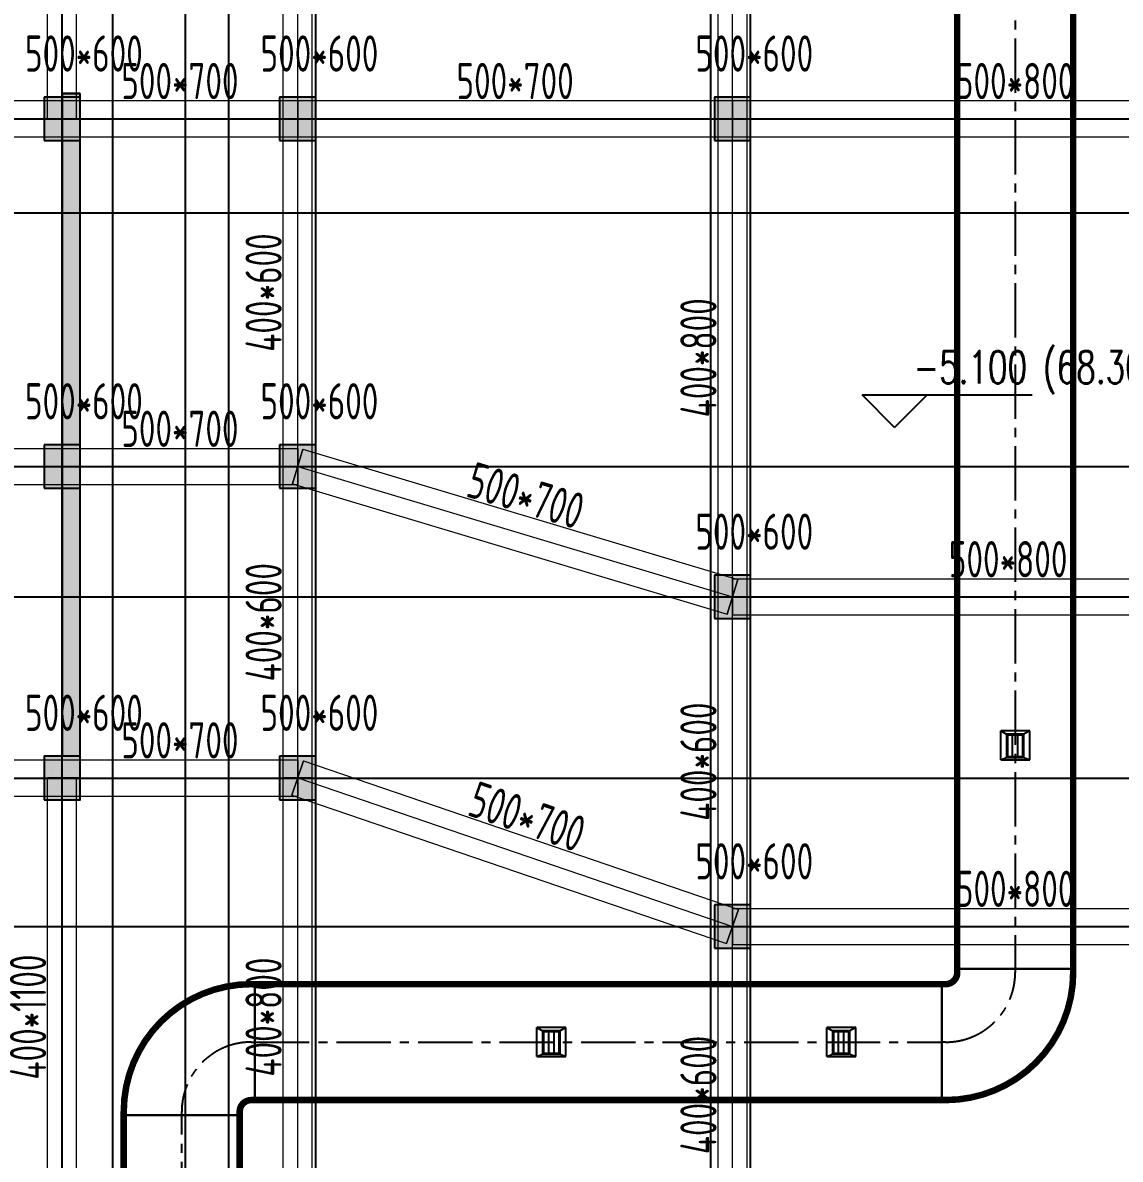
# Model space of a CAD drawing. Extents: x 369444 to 684549, y -549309 to 575337.
# Drawn here: x 441831 to 456974, y 355344 to 371032 of the extents above; entities that cross this region are included whole.
import ezdxf

# ---------------------------------------------------------------- set-up
doc = ezdxf.new("R2010")
doc.units = 0
doc.header["$LTSCALE"] = 1000
doc.header["$MEASUREMENT"] = 0
doc.linetypes.add('CENTER2', pattern=[1.125, 0.75, -0.125, 0.125, -0.125])
doc.linetypes.add('DASH', pattern=[0.35, 0.25, -0.1])
for name, color, linetype, lineweight, true_color in [('-1-0-1', 7, 'Continuous', 0, 0xc0c0c0), ('-1-1-2', 7, 'Continuous', 0, 0xc0c0c0), ('-2-0-1', 1, 'Continuous', 0, 0xff0000), ('-2-1-2', 9, 'Continuous', 0, 0x808080), ('1-6-1', 7, 'Continuous', 0, 0x55ff55), ('1-6-2', 7, 'Continuous', 0, 0x55ff55), ('11-6-1', 2, 'Continuous', 0, 0xffff00), ('11-6-2', 2, 'Continuous', 0, 0xffff00), ('11-6-5', 2, 'Continuous', 0, 0xffff00), ('12-6-1', 4, 'Continuous', 0, 0x00ffff), ('12-6-2', 4, 'Continuous', 0, 0x00ffff), ('12-6-5', 4, 'Continuous', 0, 0x00ffff)]:
    doc.layers.add(name, color=color, linetype=linetype, lineweight=lineweight, true_color=true_color)
for name, color, linetype in [('A-COLU-CONC', 9, 'Continuous'), ('A-WALL-HATCH', 8, 'Continuous'), ('COLUMN', 9, 'Continuous'), ('DOTE', 1, 'Continuous'), ('DUCT-排烟中心线', 5, 'CENTER2'), ('DUCT-排烟法兰', 4, 'Continuous'), ('DUCT-排烟管', 2, 'Continuous'), ('DUCT-排烟管端线', 4, 'Continuous'), ('PUB_HATCH', 8, 'Continuous'), ('WALL', 9, 'Continuous'), ('WINDOW', 4, 'Continuous'), ('人防墙', 7, 'Continuous'), ('景观场地标高', 4, 'Continuous'), ('风管标注', 3, 'Continuous')]:
    doc.layers.add(name, color=color, linetype=linetype)
doc.styles.add('_TCH_DIM', font='SIMPLEX', dxfattribs={"bigfont": 'GBCBIG'})
doc.styles.add('yjkcad', font='yjkeng.shx', dxfattribs={"width": 0.7, "height": 250, "bigfont": 'yjkchn.shx'})

# ---------------------------------------------------------------- blocks, each defined once
blk = doc.blocks.new('_FZH')
blk.add_lwpolyline([(-0.5, -0.5), (0.5, -0.5), (0.5, 0.5), (-0.5, 0.5)], close=True)
at = {"layer": 'PUB_HATCH'}
blk.add_solid([(-0.5, -0.5), (0.5, -0.5), (-0.5, 0.5), (0.5, 0.5)], dxfattribs=at)
blk = doc.blocks.new('N-风管')
at = {"color": 0, "linetype": 'Continuous'}
for p, q in [((38489291281.071709, 3905455329.987504, 2600), (38489291281.071709, 3905455729.987504, 2600)), ((38489284881.072006, 3905451235, 2600), (38489284881.072006, 3905451635, 2600)), ((38489288880.572006, 3905451235, 2600), (38489288880.572006, 3905451635, 2600))]:
    blk.add_line(p, q, dxfattribs=at)
at = {"color": 0}
for p, q in [((38489291681.071709, 3905455729.987504, 2600), (38489291281.071709, 3905455729.987504, 2600)), ((38489291281.071709, 3905455729.987504, 2600), (38489291369.960587, 3905455681.987504, 2600)), ((38489291444.034668, 3905455369.987504, 2600), (38489291444.034668, 3905455681.987504, 2600)), ((38489291518.108749, 3905455369.987504, 2600), (38489291518.108749, 3905455681.987504, 2600)), ((38489291681.071709, 3905455729.987504, 2600), (38489291592.182823, 3905455681.987504, 2600)), ((38489291681.071709, 3905455329.987504, 2600), (38489291681.071709, 3905455729.987504, 2600)), ((38489291281.071709, 3905455329.987504, 2600), (38489291369.960587, 3905455369.987504, 2600)), ((38489291281.071709, 3905455329.987504, 2600), (38489291681.071709, 3905455329.987504, 2600)), ((38489291592.182823, 3905455369.987504, 2600), (38489291681.071709, 3905455329.987504, 2600)), ((38489285281.072006, 3905451635, 2600), (38489284881.072006, 3905451635, 2600)), ((38489284881.072006, 3905451635, 2600), (38489284969.960892, 3905451587, 2600)), ((38489285044.034973, 3905451275, 2600), (38489285044.034973, 3905451587, 2600)), ((38489285118.109047, 3905451275, 2600), (38489285118.109047, 3905451587, 2600)), ((38489285281.072006, 3905451635, 2600), (38489285192.183121, 3905451587, 2600)), ((38489285281.072006, 3905451235, 2600), (38489285281.072006, 3905451635, 2600)), ((38489289280.572006, 3905451635, 2600), (38489288880.572006, 3905451635, 2600)), ((38489288880.572006, 3905451635, 2600), (38489288969.460892, 3905451587, 2600)), ((38489289043.534973, 3905451275, 2600), (38489289043.534973, 3905451587, 2600)), ((38489289117.609047, 3905451275, 2600), (38489289117.609047, 3905451587, 2600)), ((38489289280.572006, 3905451635, 2600), (38489289191.683121, 3905451587, 2600)), ((38489289280.572006, 3905451235, 2600), (38489289280.572006, 3905451635, 2600)), ((38489284881.072006, 3905451235, 2600), (38489284969.960892, 3905451275, 2600)), ((38489284881.072006, 3905451235, 2600), (38489285281.072006, 3905451235, 2600)), ((38489285192.183121, 3905451275, 2600), (38489285281.072006, 3905451235, 2600)), ((38489288880.572006, 3905451235, 2600), (38489288969.460892, 3905451275, 2600)), ((38489288880.572006, 3905451235, 2600), (38489289280.572006, 3905451235, 2600)), ((38489289191.683121, 3905451275, 2600), (38489289280.572006, 3905451235, 2600))]:
    blk.add_line(p, q, dxfattribs=at)
at = {"color": 0, "lineweight": 40}
for p, q in [((38489291592.182823, 3905455681.987504, 2600), (38489291369.960587, 3905455681.987504, 2600)), ((38489291369.960587, 3905455681.987504, 2600), (38489291369.960587, 3905455369.987504, 2600)), ((38489291592.182823, 3905455681.987504, 2600), (38489291592.182823, 3905455369.987504, 2600)), ((38489291369.960587, 3905455369.987504, 2600), (38489291592.182823, 3905455369.987504, 2600)), ((38489285192.183121, 3905451587, 2600), (38489284969.960892, 3905451587, 2600)), ((38489284969.960892, 3905451587, 2600), (38489284969.960892, 3905451275, 2600)), ((38489285192.183121, 3905451587, 2600), (38489285192.183121, 3905451275, 2600)), ((38489289191.683121, 3905451587, 2600), (38489288969.460892, 3905451587, 2600)), ((38489288969.460892, 3905451587, 2600), (38489288969.460892, 3905451275, 2600)), ((38489289191.683121, 3905451587, 2600), (38489289191.683121, 3905451275, 2600)), ((38489284969.960892, 3905451275, 2600), (38489285192.183121, 3905451275, 2600)), ((38489288969.460892, 3905451275, 2600), (38489289191.683121, 3905451275, 2600))]:
    blk.add_line(p, q, dxfattribs=at)
at = {"layer": 'DUCT-排烟中心线', "color": 0}
for p, q in [((38489291481.072006, 3905466412.1), (38489291481.072006, 3905452445.2)), ((38489291481.072006, 3905452445), (38489291481.072006, 3905452395)), ((38489280940.635971, 3905451435), (38489280990.635971, 3905451435)), ((38489280990.835968, 3905451435), (38489290470.872009, 3905451435)), ((38489290521.072006, 3905451435), (38489290471.072006, 3905451435)), ((38489279980.635971, 3905450425), (38489279980.635971, 3905450475)), ((38489279980.724457, 3905443407.650299), (38489279980.593048, 3905450425))]:
    blk.add_line(p, q, dxfattribs=at)
for centre, start, end in [((38489290521.072006, 3905452395), 270, 359.9999999715), ((38489280940.635971, 3905450475), 90, 179.9999999715)]:
    blk.add_arc(centre, 960, start, end, dxfattribs=at)
at = {"layer": 'DUCT-排烟法兰', "color": 0}
for p, q in [((38489292321.072006, 3905452445.1), (38489290641.072006, 3905452445.1)), ((38489280990.73597, 3905450595), (38489280990.73597, 3905452275)), ((38489290470.972008, 3905452275), (38489290470.972008, 3905450595)), ((38489279140.635971, 3905450424.9), (38489280820.635971, 3905450424.9))]:
    blk.add_line(p, q, dxfattribs=at)
at = {"layer": 'DUCT-排烟管', "color": 0, "const_width": 90}
for points in [[(38489290681.072006, 3905466412.1), (38489290681.072006, 3905452445.2)], [(38489292281.072006, 3905452445.2), (38489292281.072006, 3905466412.1)], [(38489290681.072006, 3905452395), (38489290681.072006, 3905452445)], [(38489292281.072006, 3905452445), (38489292281.072006, 3905452395)], [(38489280940.635971, 3905452235), (38489280990.635971, 3905452235)], [(38489290470.872009, 3905452235), (38489280990.835968, 3905452235)], [(38489290471.072006, 3905452235), (38489290521.072006, 3905452235)], [(38489280990.635971, 3905450635), (38489280940.635971, 3905450635)], [(38489280990.835968, 3905450635), (38489290470.872009, 3905450635)], [(38489290521.072006, 3905450635), (38489290471.072006, 3905450635)], [(38489279180.593048, 3905450424.985018), (38489279180.724457, 3905443407.635317)], [(38489279180.635971, 3905450425), (38489279180.635971, 3905450475)], [(38489280780.724457, 3905443407.66528), (38489280780.593048, 3905450425.014982)], [(38489280780.635971, 3905450475), (38489280780.635971, 3905450425)]]:
    blk.add_lwpolyline(points, dxfattribs=at)
at = {"layer": 'DUCT-排烟管', "color": 0, "extrusion": (0, 0, -1), "const_width": 90}
for points in [[(-38489292281.072006, 3905452395, 0.4142135623), (-38489290521.072006, 3905450635)], [(-38489290681.072006, 3905452395, 0.4142135624), (-38489290521.072006, 3905452235)], [(-38489279180.635971, 3905450475, 0.4142135623), (-38489280940.635971, 3905452235)], [(-38489280780.635971, 3905450475, 0.4142135624), (-38489280940.635971, 3905450635)]]:
    blk.add_lwpolyline(points, format="xyb", dxfattribs=at)
at = {"layer": 'DUCT-排烟管端线', "color": 0}
for p, q in [((38489290681.072006, 3905452445.2), (38489292281.072006, 3905452445.2)), ((38489292281.072006, 3905452445), (38489290681.072006, 3905452445)), ((38489280990.635971, 3905452235), (38489280990.635971, 3905450635)), ((38489280990.835968, 3905452235), (38489280990.835968, 3905450635)), ((38489290470.872009, 3905450635), (38489290470.872009, 3905452235)), ((38489290471.072006, 3905450635), (38489290471.072006, 3905452235)), ((38489280780.593048, 3905450425.014982), (38489279180.593048, 3905450424.985018)), ((38489279180.635971, 3905450425), (38489280780.635971, 3905450425))]:
    blk.add_line(p, q, dxfattribs=at)

msp = doc.modelspace()

# ---------------------------------------------------------------- hatches: boundary and pattern name
at = {"layer": 'A-WALL-HATCH'}
for points in [[(442624.7, 369406.6), (442624.7, 370006.6), (442124.7, 370006.6), (442124.7, 369406.6)], [(445874.7, 369406.6), (445874.7, 370006.6), (445374.7, 370006.6), (445374.7, 369406.6)], [(451874.7, 369406.6), (451874.7, 370006.6), (451374.7, 370006.6), (451374.7, 369406.6)], [(442624.7, 364606.6), (442624.7, 365206.6), (442124.7, 365206.6), (442124.7, 364606.6)], [(445874.7, 364606.6), (445874.7, 365206.6), (445374.7, 365206.6), (445374.7, 364606.6)], [(451874.7, 362806.6), (451874.7, 363406.6), (451374.7, 363406.6), (451374.7, 362806.6)], [(442624.7, 360306.6), (442624.7, 360906.6), (442124.7, 360906.6), (442124.7, 360306.6)], [(445874.7, 360306.6), (445874.7, 360906.6), (445374.7, 360906.6), (445374.7, 360306.6)], [(451874.7, 358256.6), (451874.7, 358856.6), (451374.7, 358856.6), (451374.7, 358256.6)]]:
    msp.add_hatch(color=256, dxfattribs=at).paths.add_polyline_path(points)
at = {"layer": 'PUB_HATCH'}
msp.add_hatch(color=256, dxfattribs=at).paths.add_polyline_path([(442374.6, 360906.6), (442624.6, 360906.6), (442624.6, 370057), (442374.6, 370057)])

# ---------------------------------------------------------------- linework, layer by layer
at = {"layer": '-1-0-1', "color": 0}
for p in [(442374.3, 369707.1, -3600), (445624.3, 369707.1, -3600), (451624.3, 369707.1, -3600), (442374.3, 364907.1, -3600), (445624.3, 364907.1, -3600), (451624.3, 363107.1, -3600), (442374.3, 360607.1, -3600), (445624.3, 360607.1, -3600), (451624.3, 358557.1, -3600)]:
    msp.add_point(p, dxfattribs=at)
at = {"layer": '-1-1-2', "color": 0}
for p, q in [((442374.3, 369707.1, -3600), (442374.3, 369707.1)), ((445624.3, 369707.1, -3600), (445624.3, 369707.1)), ((451624.3, 369707.1, -3600), (451624.3, 369707.1)), ((442374.3, 364907.1, -3600), (442374.3, 364907.1)), ((445624.3, 364907.1, -3600), (445624.3, 364907.1)), ((451624.3, 363107.1, -3600), (451624.3, 363107.1)), ((442374.3, 360607.1, -3600), (442374.3, 360607.1)), ((445624.3, 360607.1, -3600), (445624.3, 360607.1)), ((451624.3, 358557.1, -3600), (451624.3, 358557.1))]:
    msp.add_line(p, q, dxfattribs=at)
at = {"layer": '-2-0-1', "color": 0}
for p, q in [((442374.3, 369707.1, -3600), (442374.3, 376307.1, -3600)), ((445624.3, 369707.1, -3600), (445624.3, 376307.1, -3600)), ((451624.3, 369707.1, -3600), (451624.3, 374257.1, -3600)), ((434574.3, 369707.1, -3600), (442374.3, 369707.1, -3600)), ((442374.3, 364907.1, -3600), (442374.3, 369707.1, -3600)), ((442374.3, 369707.1, -3600), (445624.3, 369707.1, -3600)), ((445624.3, 369707.1, -3600), (451624.3, 369707.1, -3600)), ((445624.3, 364907.1, -3600), (445624.3, 369707.1, -3600)), ((451624.3, 369707.1, -3600), (459424.3, 369707.1, -3600)), ((451624.3, 363107.1, -3600), (451624.3, 369707.1, -3600)), ((434574.3, 364907.1, -3600), (442374.3, 364907.1, -3600)), ((442374.3, 364907.1, -3600), (445624.3, 364907.1, -3600)), ((442374.3, 360607.1, -3600), (442374.3, 364907.1, -3600)), ((445624.3, 360607.1, -3600), (445624.3, 364907.1, -3600)), ((445624.3, 364907.1, -3600), (451624.3, 363107.1, -3600)), ((451624.3, 363107.1, -3600), (459230.2, 363107.1, -3600)), ((451624.3, 358557.1, -3600), (451624.3, 363107.1, -3600)), ((434574.3, 360607.1, -3600), (442374.3, 360607.1, -3600)), ((442374.3, 354007.1, -3600), (442374.3, 360607.1, -3600)), ((442374.3, 360607.1, -3600), (445624.3, 360607.1, -3600)), ((445624.3, 360607.1, -3600), (451624.3, 358557.1, -3600)), ((445624.3, 354007.1, -3600), (445624.3, 360607.1, -3600)), ((451624.3, 358557.1, -3600), (459424.3, 358557.1, -3600)), ((451624.3, 353907.1, -3600), (451624.3, 358557.1, -3600))]:
    msp.add_line(p, q, dxfattribs=at)
at = {"layer": '-2-1-2', "color": 0}
for p, q in [((442374.3, 369707.1), (442374.3, 376307.1)), ((445624.3, 369707.1), (445624.3, 376307.1)), ((451624.3, 369707.1), (451624.3, 374257.1)), ((434574.3, 369707.1), (442374.3, 369707.1)), ((442374.3, 364907.1), (442374.3, 369707.1)), ((442374.3, 369707.1), (445624.3, 369707.1)), ((445624.3, 369707.1), (451624.3, 369707.1)), ((445624.3, 364907.1), (445624.3, 369707.1)), ((451624.3, 369707.1), (459424.3, 369707.1)), ((451624.3, 363107.1), (451624.3, 369707.1)), ((434574.3, 364907.1), (442374.3, 364907.1)), ((442374.3, 364907.1), (445624.3, 364907.1)), ((442374.3, 360607.1), (442374.3, 364907.1)), ((445624.3, 360607.1), (445624.3, 364907.1)), ((445624.3, 364907.1), (451624.3, 363107.1)), ((451624.3, 363107.1), (459230.2, 363107.1)), ((451624.3, 358557.1), (451624.3, 363107.1)), ((434574.3, 360607.1), (442374.3, 360607.1)), ((442374.3, 354007.1), (442374.3, 360607.1)), ((442374.3, 360607.1), (445624.3, 360607.1)), ((445624.3, 360607.1), (451624.3, 358557.1)), ((445624.3, 354007.1), (445624.3, 360607.1)), ((451624.3, 358557.1), (459424.3, 358557.1)), ((451624.3, 353907.1), (451624.3, 358557.1))]:
    msp.add_line(p, q, dxfattribs=at)
at = {"layer": '1-6-1', "color": 0}
for p, q in [((442374.3, 369707.1, -8700), (442374.3, 364907.1, -8700)), ((442374.3, 369707.1, -5100), (442374.3, 369707.1, -8700)), ((442374.3, 364907.1, -5100), (442374.3, 369707.1, -5100)), ((442374.3, 369707.1, -8700), (442374.3, 369707.1, -5100)), ((442624.3, 369707.1, -8700), (442374.3, 369707.1, -8700)), ((442374.3, 369707.1, -5100), (442624.3, 369707.1, -5100)), ((442624.3, 369707.1, -5100), (442624.3, 364907.1, -5100)), ((442624.3, 369707.1, -8700), (442624.3, 369707.1, -5100)), ((442624.3, 364907.1, -8700), (442624.3, 369707.1, -8700)), ((442624.3, 369707.1, -5100), (442624.3, 369707.1, -8700)), ((442374.3, 364907.1, -8700), (442374.3, 364907.1, -5100)), ((442374.3, 364907.1, -8700), (442374.3, 360607.1, -8700)), ((442374.3, 364907.1, -5100), (442374.3, 364907.1, -8700)), ((442374.3, 360607.1, -5100), (442374.3, 364907.1, -5100)), ((442624.3, 364907.1, -5100), (442624.3, 364907.1, -8700)), ((442624.3, 364907.1, -5100), (442624.3, 360607.1, -5100)), ((442624.3, 364907.1, -8700), (442624.3, 364907.1, -5100)), ((442624.3, 360607.1, -8700), (442624.3, 364907.1, -8700)), ((442374.3, 360607.1, -8700), (442374.3, 360607.1, -5100)), ((442374.3, 360607.1, -8700), (442624.3, 360607.1, -8700)), ((442374.3, 360607.1, -5100), (442374.3, 360607.1, -8700)), ((442624.3, 360607.1, -5100), (442374.3, 360607.1, -5100)), ((442624.3, 360607.1, -5100), (442624.3, 360607.1, -8700)), ((442624.3, 360607.1, -8700), (442624.3, 360607.1, -5100))]:
    msp.add_line(p, q, dxfattribs=at)
at = {"layer": '1-6-2', "color": 0}
for p, q in [((442374.3, 369707.1, -5100), (442374.3, 364907.1, -5100)), ((442374.3, 369707.1, -8700), (442374.3, 369707.1, -5100)), ((442374.3, 364907.1, -8700), (442374.3, 369707.1, -8700)), ((442374.3, 364907.1, -5100), (442374.3, 364907.1, -8700)), ((442374.3, 364907.1, -5100), (442374.3, 360607.1, -5100)), ((442374.3, 364907.1, -8700), (442374.3, 364907.1, -5100)), ((442374.3, 360607.1, -8700), (442374.3, 364907.1, -8700)), ((442374.3, 360607.1, -5100), (442374.3, 360607.1, -8700))]:
    msp.add_line(p, q, dxfattribs=at)
at = {"layer": '11-6-1', "color": 0}
for p, q in [((442124.3, 370007.1), (442124.3, 369407.1)), ((442624.3, 370007.1), (442124.3, 370007.1)), ((442124.3, 370007.1, -3600), (442124.3, 369407.1, -3600)), ((442624.3, 370007.1, -3600), (442124.3, 370007.1, -3600)), ((442124.3, 370007.1, -3600), (442124.3, 370007.1)), ((442624.3, 369407.1), (442624.3, 370007.1)), ((442624.3, 369407.1, -3600), (442624.3, 370007.1, -3600)), ((442624.3, 370007.1, -3600), (442624.3, 370007.1)), ((445374.3, 370007.1), (445374.3, 369407.1)), ((445874.3, 370007.1), (445374.3, 370007.1)), ((445374.3, 370007.1, -3600), (445374.3, 369407.1, -3600)), ((445874.3, 370007.1, -3600), (445374.3, 370007.1, -3600)), ((445374.3, 370007.1, -3600), (445374.3, 370007.1)), ((445874.3, 369407.1), (445874.3, 370007.1)), ((445874.3, 369407.1, -3600), (445874.3, 370007.1, -3600)), ((445874.3, 370007.1, -3600), (445874.3, 370007.1)), ((451374.3, 370007.1), (451374.3, 369407.1)), ((451874.3, 370007.1), (451374.3, 370007.1)), ((451374.3, 370007.1, -3600), (451374.3, 369407.1, -3600)), ((451874.3, 370007.1, -3600), (451374.3, 370007.1, -3600)), ((451374.3, 370007.1, -3600), (451374.3, 370007.1)), ((451874.3, 369407.1), (451874.3, 370007.1)), ((451874.3, 369407.1, -3600), (451874.3, 370007.1, -3600)), ((451874.3, 370007.1, -3600), (451874.3, 370007.1)), ((442124.3, 369407.1), (442624.3, 369407.1)), ((442124.3, 369407.1, -3600), (442624.3, 369407.1, -3600)), ((442124.3, 369407.1, -3600), (442124.3, 369407.1)), ((442624.3, 369407.1, -3600), (442624.3, 369407.1)), ((445374.3, 369407.1), (445874.3, 369407.1)), ((445374.3, 369407.1, -3600), (445874.3, 369407.1, -3600)), ((445374.3, 369407.1, -3600), (445374.3, 369407.1)), ((445874.3, 369407.1, -3600), (445874.3, 369407.1)), ((451374.3, 369407.1), (451874.3, 369407.1)), ((451374.3, 369407.1, -3600), (451874.3, 369407.1, -3600)), ((451374.3, 369407.1, -3600), (451374.3, 369407.1)), ((451874.3, 369407.1, -3600), (451874.3, 369407.1)), ((442124.3, 365207.1), (442124.3, 364607.1)), ((442624.3, 365207.1), (442124.3, 365207.1)), ((442124.3, 365207.1, -3600), (442124.3, 364607.1, -3600)), ((442624.3, 365207.1, -3600), (442124.3, 365207.1, -3600)), ((442124.3, 365207.1, -3600), (442124.3, 365207.1)), ((442624.3, 364607.1), (442624.3, 365207.1)), ((442624.3, 364607.1, -3600), (442624.3, 365207.1, -3600)), ((442624.3, 365207.1, -3600), (442624.3, 365207.1)), ((445374.3, 365207.1), (445374.3, 364607.1)), ((445874.3, 365207.1), (445374.3, 365207.1)), ((445374.3, 365207.1, -3600), (445374.3, 364607.1, -3600)), ((445874.3, 365207.1, -3600), (445374.3, 365207.1, -3600)), ((445374.3, 365207.1, -3600), (445374.3, 365207.1)), ((445874.3, 364607.1), (445874.3, 365207.1)), ((445874.3, 364607.1, -3600), (445874.3, 365207.1, -3600)), ((445874.3, 365207.1, -3600), (445874.3, 365207.1)), ((442124.3, 364607.1), (442624.3, 364607.1)), ((442124.3, 364607.1, -3600), (442624.3, 364607.1, -3600)), ((442124.3, 364607.1, -3600), (442124.3, 364607.1)), ((442624.3, 364607.1, -3600), (442624.3, 364607.1)), ((445374.3, 364607.1), (445874.3, 364607.1)), ((445374.3, 364607.1, -3600), (445874.3, 364607.1, -3600)), ((445374.3, 364607.1, -3600), (445374.3, 364607.1)), ((445874.3, 364607.1, -3600), (445874.3, 364607.1)), ((451374.3, 363407.1), (451374.3, 362807.1)), ((451874.3, 363407.1), (451374.3, 363407.1)), ((451374.3, 363407.1, -3600), (451374.3, 362807.1, -3600)), ((451874.3, 363407.1, -3600), (451374.3, 363407.1, -3600)), ((451374.3, 363407.1, -3600), (451374.3, 363407.1)), ((451874.3, 362807.1), (451874.3, 363407.1)), ((451874.3, 362807.1, -3600), (451874.3, 363407.1, -3600)), ((451874.3, 363407.1, -3600), (451874.3, 363407.1)), ((451374.3, 362807.1), (451874.3, 362807.1)), ((451374.3, 362807.1, -3600), (451874.3, 362807.1, -3600)), ((451374.3, 362807.1, -3600), (451374.3, 362807.1)), ((451874.3, 362807.1, -3600), (451874.3, 362807.1)), ((442124.3, 360907.1), (442124.3, 360307.1)), ((442624.3, 360907.1), (442124.3, 360907.1)), ((442124.3, 360907.1, -3600), (442124.3, 360307.1, -3600)), ((442624.3, 360907.1, -3600), (442124.3, 360907.1, -3600)), ((442124.3, 360907.1, -3600), (442124.3, 360907.1)), ((442624.3, 360307.1), (442624.3, 360907.1)), ((442624.3, 360307.1, -3600), (442624.3, 360907.1, -3600)), ((442624.3, 360907.1, -3600), (442624.3, 360907.1)), ((445374.3, 360907.1), (445374.3, 360307.1)), ((445874.3, 360907.1), (445374.3, 360907.1)), ((445374.3, 360907.1, -3600), (445374.3, 360307.1, -3600)), ((445874.3, 360907.1, -3600), (445374.3, 360907.1, -3600)), ((445374.3, 360907.1, -3600), (445374.3, 360907.1)), ((445874.3, 360307.1), (445874.3, 360907.1)), ((445874.3, 360307.1, -3600), (445874.3, 360907.1, -3600)), ((445874.3, 360907.1, -3600), (445874.3, 360907.1)), ((442124.3, 360307.1), (442624.3, 360307.1)), ((442124.3, 360307.1, -3600), (442624.3, 360307.1, -3600)), ((442124.3, 360307.1, -3600), (442124.3, 360307.1)), ((442624.3, 360307.1, -3600), (442624.3, 360307.1)), ((445374.3, 360307.1), (445874.3, 360307.1)), ((445374.3, 360307.1, -3600), (445874.3, 360307.1, -3600)), ((445374.3, 360307.1, -3600), (445374.3, 360307.1)), ((445874.3, 360307.1, -3600), (445874.3, 360307.1)), ((451374.3, 358857.1), (451374.3, 358257.1)), ((451874.3, 358857.1), (451374.3, 358857.1)), ((451374.3, 358857.1, -3600), (451374.3, 358257.1, -3600)), ((451874.3, 358857.1, -3600), (451374.3, 358857.1, -3600)), ((451374.3, 358857.1, -3600), (451374.3, 358857.1)), ((451874.3, 358257.1), (451874.3, 358857.1)), ((451874.3, 358257.1, -3600), (451874.3, 358857.1, -3600)), ((451874.3, 358857.1, -3600), (451874.3, 358857.1)), ((451374.3, 358257.1), (451874.3, 358257.1)), ((451374.3, 358257.1, -3600), (451874.3, 358257.1, -3600)), ((451374.3, 358257.1, -3600), (451374.3, 358257.1)), ((451874.3, 358257.1, -3600), (451874.3, 358257.1))]:
    msp.add_line(p, q, dxfattribs=at)
at = {"layer": '11-6-2', "color": 0}
for p, q in [((442374.3, 369707.1, -3600), (442374.3, 369707.1)), ((445624.3, 369707.1, -3600), (445624.3, 369707.1)), ((451624.3, 369707.1, -3600), (451624.3, 369707.1)), ((442374.3, 364907.1, -3600), (442374.3, 364907.1)), ((445624.3, 364907.1, -3600), (445624.3, 364907.1)), ((451624.3, 363107.1, -3600), (451624.3, 363107.1)), ((442374.3, 360607.1, -3600), (442374.3, 360607.1)), ((445624.3, 360607.1, -3600), (445624.3, 360607.1)), ((451624.3, 358557.1, -3600), (451624.3, 358557.1))]:
    msp.add_line(p, q, dxfattribs=at)
at = {"layer": '12-6-1', "color": 0}
for p, q in [((442174.3, 369707.1, -5100), (442174.3, 376307.1, -5100)), ((442174.3, 369707.1, -6200), (442174.3, 376307.1, -6200)), ((442574.3, 369707.1, -5100), (442574.3, 376307.1, -5100)), ((442574.3, 369707.1, -6200), (442574.3, 376307.1, -6200)), ((445424.3, 369707.1, -5100), (445424.3, 376307.1, -5100)), ((445424.3, 369707.1, -5900), (445424.3, 376307.1, -5900)), ((445824.3, 369707.1, -5100), (445824.3, 376307.1, -5100)), ((445824.3, 369707.1, -5900), (445824.3, 376307.1, -5900)), ((451424.3, 369707.1, -5100), (451424.3, 374257.1, -5100)), ((451424.3, 369707.1, -5700), (451424.3, 374257.1, -5700)), ((451824.3, 369707.1, -5100), (451824.3, 374257.1, -5100)), ((451824.3, 369707.1, -5700), (451824.3, 374257.1, -5700)), ((434574.3, 369957.1), (442374.3, 369957.1)), ((434574.3, 369957.1, -800), (442374.3, 369957.1, -800)), ((442374.3, 369957.1), (442374.3, 369457.1)), ((442374.3, 369957.1, -700), (442374.3, 369957.1)), ((442374.3, 369457.1, -700), (442374.3, 369957.1, -700)), ((442374.3, 369957.1), (445624.3, 369957.1)), ((442374.3, 369957.1, -700), (445624.3, 369957.1, -700)), ((442374.3, 369957.1), (442374.3, 369457.1)), ((442374.3, 369957.1, -800), (442374.3, 369957.1)), ((442374.3, 369457.1, -800), (442374.3, 369957.1, -800)), ((445624.3, 369957.1), (445624.3, 369457.1)), ((445624.3, 369957.1, -700), (445624.3, 369957.1)), ((445624.3, 369457.1, -700), (445624.3, 369957.1, -700)), ((445624.3, 369957.1), (445624.3, 369457.1)), ((445624.3, 369957.1, -700), (445624.3, 369957.1)), ((445624.3, 369457.1, -700), (445624.3, 369957.1, -700)), ((445624.3, 369957.1), (451624.3, 369957.1)), ((445624.3, 369957.1, -700), (451624.3, 369957.1, -700)), ((451624.3, 369957.1), (451624.3, 369457.1)), ((451624.3, 369957.1, -800), (451624.3, 369957.1)), ((451624.3, 369457.1, -800), (451624.3, 369957.1, -800)), ((451624.3, 369957.1), (459424.3, 369957.1)), ((451624.3, 369957.1, -800), (459424.3, 369957.1, -800)), ((451624.3, 369957.1), (451624.3, 369457.1)), ((451624.3, 369957.1, -700), (451624.3, 369957.1)), ((451624.3, 369457.1, -700), (451624.3, 369957.1, -700)), ((442174.3, 369707.1, -5100), (442574.3, 369707.1, -5100)), ((442174.3, 369707.1, -6200), (442174.3, 369707.1, -5100)), ((442574.3, 369707.1, -6200), (442174.3, 369707.1, -6200)), ((442574.3, 369707.1, -5100), (442574.3, 369707.1, -6200)), ((445424.3, 369707.1, -5100), (445824.3, 369707.1, -5100)), ((445424.3, 369707.1, -5900), (445424.3, 369707.1, -5100)), ((445824.3, 369707.1, -5900), (445424.3, 369707.1, -5900)), ((445424.3, 369707.1, -5100), (445824.3, 369707.1, -5100)), ((445424.3, 369707.1, -5700), (445424.3, 369707.1, -5100)), ((445824.3, 369707.1, -5700), (445424.3, 369707.1, -5700)), ((445424.3, 364907.1, -5100), (445424.3, 369707.1, -5100)), ((445424.3, 364907.1, -5700), (445424.3, 369707.1, -5700)), ((445824.3, 369707.1, -5100), (445824.3, 369707.1, -5900)), ((445824.3, 369707.1, -5100), (445824.3, 369707.1, -5700)), ((445824.3, 364907.1, -5100), (445824.3, 369707.1, -5100)), ((445824.3, 364907.1, -5700), (445824.3, 369707.1, -5700)), ((451424.3, 369707.1, -5100), (451824.3, 369707.1, -5100)), ((451424.3, 369707.1, -5700), (451424.3, 369707.1, -5100)), ((451824.3, 369707.1, -5700), (451424.3, 369707.1, -5700)), ((451424.3, 369707.1, -5100), (451824.3, 369707.1, -5100)), ((451424.3, 369707.1, -5900), (451424.3, 369707.1, -5100)), ((451824.3, 369707.1, -5900), (451424.3, 369707.1, -5900)), ((451424.3, 363107.1, -5100), (451424.3, 369707.1, -5100)), ((451424.3, 363107.1, -5900), (451424.3, 369707.1, -5900)), ((451824.3, 369707.1, -5100), (451824.3, 369707.1, -5700)), ((451824.3, 369707.1, -5100), (451824.3, 369707.1, -5900)), ((451824.3, 363107.1, -5100), (451824.3, 369707.1, -5100)), ((451824.3, 363107.1, -5900), (451824.3, 369707.1, -5900)), ((434574.3, 369457.1), (442374.3, 369457.1)), ((434574.3, 369457.1, -800), (442374.3, 369457.1, -800)), ((442374.3, 369457.1), (442374.3, 369457.1, -700)), ((442374.3, 369457.1), (445624.3, 369457.1)), ((442374.3, 369457.1, -700), (445624.3, 369457.1, -700)), ((442374.3, 369457.1), (442374.3, 369457.1, -800)), ((445624.3, 369457.1), (445624.3, 369457.1, -700)), ((445624.3, 369457.1), (445624.3, 369457.1, -700)), ((445624.3, 369457.1), (451624.3, 369457.1)), ((445624.3, 369457.1, -700), (451624.3, 369457.1, -700)), ((451624.3, 369457.1), (451624.3, 369457.1, -800)), ((451624.3, 369457.1), (459424.3, 369457.1)), ((451624.3, 369457.1, -800), (459424.3, 369457.1, -800)), ((451624.3, 369457.1), (451624.3, 369457.1, -700)), ((434574.3, 365157.1), (442374.3, 365157.1)), ((434574.3, 365157.1, -800), (442374.3, 365157.1, -800)), ((442374.3, 365157.1), (442374.3, 364657.1)), ((442374.3, 365157.1, -700), (442374.3, 365157.1)), ((442374.3, 364657.1, -700), (442374.3, 365157.1, -700)), ((442374.3, 365157.1), (445624.3, 365157.1)), ((442374.3, 365157.1, -700), (445624.3, 365157.1, -700)), ((442374.3, 365157.1), (442374.3, 364657.1)), ((442374.3, 365157.1, -800), (442374.3, 365157.1)), ((442374.3, 364657.1, -800), (442374.3, 365157.1, -800)), ((445696.2, 365146.5), (445552.5, 364667.6)), ((445552.5, 364667.6, -700), (445696.2, 365146.5, -700)), ((445624.3, 365157.1), (445624.3, 364657.1)), ((445624.3, 365157.1, -700), (445624.3, 365157.1)), ((445624.3, 364657.1, -700), (445624.3, 365157.1, -700)), ((445696.2, 365146.5, -700), (445696.2, 365146.5)), ((445696.2, 365146.5), (451696.2, 363346.5)), ((445696.2, 365146.5, -700), (451696.2, 363346.5, -700)), ((445424.3, 364907.1, -5100), (445824.3, 364907.1, -5100)), ((445424.3, 364907.1, -5700), (445424.3, 364907.1, -5100)), ((445824.3, 364907.1, -5700), (445424.3, 364907.1, -5700)), ((445424.3, 364907.1, -5100), (445824.3, 364907.1, -5100)), ((445424.3, 364907.1, -5700), (445424.3, 364907.1, -5100)), ((445824.3, 364907.1, -5700), (445424.3, 364907.1, -5700)), ((445424.3, 360607.1, -5100), (445424.3, 364907.1, -5100)), ((445424.3, 360607.1, -5700), (445424.3, 364907.1, -5700)), ((445824.3, 364907.1, -5100), (445824.3, 364907.1, -5700)), ((445824.3, 364907.1, -5100), (445824.3, 364907.1, -5700)), ((445824.3, 360607.1, -5100), (445824.3, 364907.1, -5100)), ((445824.3, 360607.1, -5700), (445824.3, 364907.1, -5700)), ((434574.3, 364657.1), (442374.3, 364657.1)), ((434574.3, 364657.1, -800), (442374.3, 364657.1, -800)), ((442374.3, 364657.1), (442374.3, 364657.1, -700)), ((442374.3, 364657.1), (445624.3, 364657.1)), ((442374.3, 364657.1, -700), (445624.3, 364657.1, -700)), ((442374.3, 364657.1), (442374.3, 364657.1, -800)), ((445552.5, 364667.6), (445552.5, 364667.6, -700)), ((445552.5, 364667.6), (451552.5, 362867.6)), ((445552.5, 364667.6, -700), (451552.5, 362867.6, -700)), ((445624.3, 364657.1), (445624.3, 364657.1, -700)), ((451696.2, 363346.5), (451552.5, 362867.6)), ((451552.5, 362867.6, -700), (451696.2, 363346.5, -700)), ((451624.3, 363357.1), (451624.3, 362857.1)), ((451624.3, 363357.1, -800), (451624.3, 363357.1)), ((451624.3, 362857.1, -800), (451624.3, 363357.1, -800)), ((451624.3, 363357.1), (459230.2, 363357.1)), ((451624.3, 363357.1, -800), (459230.2, 363357.1, -800)), ((451696.2, 363346.5, -700), (451696.2, 363346.5)), ((451424.3, 363107.1, -5100), (451824.3, 363107.1, -5100)), ((451424.3, 363107.1, -5900), (451424.3, 363107.1, -5100)), ((451824.3, 363107.1, -5900), (451424.3, 363107.1, -5900)), ((451424.3, 363107.1, -5100), (451824.3, 363107.1, -5100)), ((451424.3, 363107.1, -5700), (451424.3, 363107.1, -5100)), ((451824.3, 363107.1, -5700), (451424.3, 363107.1, -5700)), ((451424.3, 358557.1, -5100), (451424.3, 363107.1, -5100)), ((451424.3, 358557.1, -5700), (451424.3, 363107.1, -5700)), ((451824.3, 363107.1, -5100), (451824.3, 363107.1, -5900)), ((451824.3, 363107.1, -5100), (451824.3, 363107.1, -5700)), ((451824.3, 358557.1, -5100), (451824.3, 363107.1, -5100)), ((451824.3, 358557.1, -5700), (451824.3, 363107.1, -5700)), ((451552.5, 362867.6), (451552.5, 362867.6, -700)), ((451624.3, 362857.1), (451624.3, 362857.1, -800)), ((451624.3, 362857.1), (459230.2, 362857.1)), ((451624.3, 362857.1, -800), (459230.2, 362857.1, -800)), ((434574.3, 360857.1), (442374.3, 360857.1)), ((434574.3, 360857.1, -800), (442374.3, 360857.1, -800)), ((442374.3, 360857.1), (442374.3, 360357.1)), ((442374.3, 360857.1, -700), (442374.3, 360857.1)), ((442374.3, 360357.1, -700), (442374.3, 360857.1, -700)), ((442374.3, 360857.1), (445624.3, 360857.1)), ((442374.3, 360857.1, -700), (445624.3, 360857.1, -700)), ((442374.3, 360857.1), (442374.3, 360357.1)), ((442374.3, 360857.1, -800), (442374.3, 360857.1)), ((442374.3, 360357.1, -800), (442374.3, 360857.1, -800)), ((445705.1, 360843.6), (445543.5, 360370.5)), ((445543.5, 360370.5, -700), (445705.1, 360843.6, -700)), ((445624.3, 360857.1), (445624.3, 360357.1)), ((445624.3, 360857.1, -700), (445624.3, 360857.1)), ((445624.3, 360357.1, -700), (445624.3, 360857.1, -700)), ((445705.1, 360843.6, -700), (445705.1, 360843.6)), ((445705.1, 360843.6), (451705.1, 358793.6)), ((445705.1, 360843.6, -700), (451705.1, 358793.6, -700)), ((442174.3, 360607.1, -5100), (442574.3, 360607.1, -5100)), ((442174.3, 360607.1, -6200), (442174.3, 360607.1, -5100)), ((442574.3, 360607.1, -6200), (442174.3, 360607.1, -6200)), ((442174.3, 354007.1, -5100), (442174.3, 360607.1, -5100)), ((442174.3, 354007.1, -6200), (442174.3, 360607.1, -6200)), ((442574.3, 360607.1, -5100), (442574.3, 360607.1, -6200)), ((442574.3, 354007.1, -5100), (442574.3, 360607.1, -5100)), ((442574.3, 354007.1, -6200), (442574.3, 360607.1, -6200)), ((445424.3, 360607.1, -5100), (445824.3, 360607.1, -5100)), ((445424.3, 360607.1, -5900), (445424.3, 360607.1, -5100)), ((445824.3, 360607.1, -5900), (445424.3, 360607.1, -5900)), ((445424.3, 354007.1, -5100), (445424.3, 360607.1, -5100)), ((445424.3, 354007.1, -5900), (445424.3, 360607.1, -5900)), ((445424.3, 360607.1, -5100), (445824.3, 360607.1, -5100)), ((445424.3, 360607.1, -5700), (445424.3, 360607.1, -5100)), ((445824.3, 360607.1, -5700), (445424.3, 360607.1, -5700)), ((445824.3, 360607.1, -5100), (445824.3, 360607.1, -5900)), ((445824.3, 354007.1, -5100), (445824.3, 360607.1, -5100)), ((445824.3, 354007.1, -5900), (445824.3, 360607.1, -5900)), ((445824.3, 360607.1, -5100), (445824.3, 360607.1, -5700)), ((434574.3, 360357.1), (442374.3, 360357.1)), ((434574.3, 360357.1, -800), (442374.3, 360357.1, -800)), ((442374.3, 360357.1), (442374.3, 360357.1, -700)), ((442374.3, 360357.1), (445624.3, 360357.1)), ((442374.3, 360357.1, -700), (445624.3, 360357.1, -700)), ((442374.3, 360357.1), (442374.3, 360357.1, -800)), ((445543.5, 360370.5), (445543.5, 360370.5, -700)), ((445543.5, 360370.5), (451543.5, 358320.5)), ((445543.5, 360370.5, -700), (451543.5, 358320.5, -700)), ((445624.3, 360357.1), (445624.3, 360357.1, -700)), ((451705.1, 358793.6), (451543.5, 358320.5)), ((451543.5, 358320.5, -700), (451705.1, 358793.6, -700)), ((451624.3, 358807.1), (451624.3, 358307.1)), ((451624.3, 358807.1, -800), (451624.3, 358807.1)), ((451624.3, 358307.1, -800), (451624.3, 358807.1, -800)), ((451624.3, 358807.1), (459424.3, 358807.1)), ((451624.3, 358807.1, -800), (459424.3, 358807.1, -800)), ((451705.1, 358793.6, -700), (451705.1, 358793.6)), ((451424.3, 358557.1, -5100), (451824.3, 358557.1, -5100)), ((451424.3, 358557.1, -5700), (451424.3, 358557.1, -5100)), ((451824.3, 358557.1, -5700), (451424.3, 358557.1, -5700)), ((451424.3, 353907.1, -5100), (451424.3, 358557.1, -5100)), ((451424.3, 353907.1, -5700), (451424.3, 358557.1, -5700)), ((451424.3, 358557.1, -5100), (451824.3, 358557.1, -5100)), ((451424.3, 358557.1, -5700), (451424.3, 358557.1, -5100)), ((451824.3, 358557.1, -5700), (451424.3, 358557.1, -5700)), ((451824.3, 358557.1, -5100), (451824.3, 358557.1, -5700)), ((451824.3, 353907.1, -5100), (451824.3, 358557.1, -5100)), ((451824.3, 353907.1, -5700), (451824.3, 358557.1, -5700)), ((451824.3, 358557.1, -5100), (451824.3, 358557.1, -5700)), ((451543.5, 358320.5), (451543.5, 358320.5, -700)), ((451624.3, 358307.1), (451624.3, 358307.1, -800)), ((451624.3, 358307.1), (459424.3, 358307.1)), ((451624.3, 358307.1, -800), (459424.3, 358307.1, -800))]:
    msp.add_line(p, q, dxfattribs=at)
at = {"layer": '12-6-2', "color": 0}
for p, q in [((442374.3, 369707.1, -5100), (442374.3, 376307.1, -5100)), ((445624.3, 369707.1, -5100), (445624.3, 376307.1, -5100)), ((451624.3, 369707.1, -5100), (451624.3, 374257.1, -5100)), ((434574.3, 369707.1), (442374.3, 369707.1)), ((442374.3, 369707.1), (445624.3, 369707.1)), ((445624.3, 369707.1), (451624.3, 369707.1)), ((445624.3, 364907.1, -5100), (445624.3, 369707.1, -5100)), ((451624.3, 369707.1), (459424.3, 369707.1)), ((451624.3, 363107.1, -5100), (451624.3, 369707.1, -5100)), ((434574.3, 364907.1), (442374.3, 364907.1)), ((442374.3, 364907.1), (445624.3, 364907.1)), ((445624.3, 364907.1), (451624.3, 363107.1)), ((445624.3, 360607.1, -5100), (445624.3, 364907.1, -5100)), ((451624.3, 363107.1), (459230.2, 363107.1)), ((451624.3, 358557.1, -5100), (451624.3, 363107.1, -5100)), ((434574.3, 360607.1), (442374.3, 360607.1)), ((442374.3, 354007.1, -5100), (442374.3, 360607.1, -5100)), ((442374.3, 360607.1), (445624.3, 360607.1)), ((445624.3, 354007.1, -5100), (445624.3, 360607.1, -5100)), ((445624.3, 360607.1), (451624.3, 358557.1)), ((451624.3, 358557.1), (459424.3, 358557.1)), ((451624.3, 353907.1, -5100), (451624.3, 358557.1, -5100))]:
    msp.add_line(p, q, dxfattribs=at)
at = {"layer": 'A-COLU-CONC'}
for p, q in [((442624.7, 360906.6), (442124.7, 360906.6)), ((442124.7, 360906.6), (442124.7, 360306.6)), ((442624.7, 360306.6), (442624.7, 360906.6)), ((445874.7, 360906.6), (445374.7, 360906.6)), ((445374.7, 360906.6), (445374.7, 360306.6)), ((445874.7, 360306.6), (445874.7, 360906.6)), ((442124.7, 360306.6), (442624.7, 360306.6)), ((445374.7, 360306.6), (445874.7, 360306.6)), ((451874.7, 358856.6), (451374.7, 358856.6)), ((451374.7, 358856.6), (451374.7, 358256.6)), ((451874.7, 358256.6), (451874.7, 358856.6)), ((451374.7, 358256.6), (451874.7, 358256.6))]:
    msp.add_line(p, q, dxfattribs=at)
at = {"layer": 'COLUMN', "color": 8}
for p, q in [((442624.7, 370006.6), (442124.7, 370006.6)), ((442124.7, 370006.6), (442124.7, 369406.6)), ((442624.7, 369406.6), (442624.7, 370006.6)), ((445874.7, 370006.6), (445374.7, 370006.6)), ((445374.7, 370006.6), (445374.7, 369406.6)), ((445874.7, 369406.6), (445874.7, 370006.6)), ((451874.7, 370006.6), (451374.7, 370006.6)), ((451374.7, 370006.6), (451374.7, 369406.6)), ((451874.7, 369406.6), (451874.7, 370006.6)), ((442124.7, 369406.6), (442624.7, 369406.6)), ((445374.7, 369406.6), (445874.7, 369406.6)), ((451374.7, 369406.6), (451874.7, 369406.6)), ((442624.7, 365206.6), (442124.7, 365206.6)), ((442124.7, 365206.6), (442124.7, 364606.6)), ((442624.7, 364606.6), (442624.7, 365206.6)), ((445874.7, 365206.6), (445374.7, 365206.6)), ((445374.7, 365206.6), (445374.7, 364606.6)), ((445874.7, 364606.6), (445874.7, 365206.6)), ((442124.7, 364606.6), (442624.7, 364606.6)), ((445374.7, 364606.6), (445874.7, 364606.6)), ((451874.7, 363406.6), (451374.7, 363406.6)), ((451374.7, 363406.6), (451374.7, 362806.6)), ((451874.7, 362806.6), (451874.7, 363406.6)), ((451374.7, 362806.6), (451874.7, 362806.6))]:
    msp.add_line(p, q, dxfattribs=at)
at = {"layer": 'DOTE', "color": 8}
for p, q in [((442374.5, 261807), (442374.5, 476704.8)), ((443074.5, 59364.2), (443074.5, 476704.8)), ((444074.5, 261807), (444074.5, 476704.8)), ((444674.5, 261807), (444674.5, 476704.8)), ((445874.5, 59364.2), (445874.5, 476704.8)), ((451324.5, 59364.2), (451324.5, 476704.8)), ((451874.5, 261807), (451874.5, 476704.8))]:
    msp.add_line(p, q, dxfattribs=at)
at = {"layer": 'DOTE', "color": 8, "lineweight": -2}
for p, q in [((377844.4, 369707), (624570.9, 369707)), ((377844.4, 368407), (624570.9, 368407)), ((377844.4, 364907), (624570.9, 364907)), ((377844.4, 363107), (624570.9, 363107)), ((377844.4, 360607), (624570.9, 360607)), ((377844.4, 358557), (624570.9, 358557))]:
    msp.add_line(p, q, dxfattribs=at)
at = {"layer": 'WALL'}
for p, q in [((442224.6, 360706.9, 96.5), (442224.6, 360706.9, 96.5)), ((442349.6, 360706.9, 96.5), (442349.6, 360706.9, 96.5)), ((442474.6, 360706.9, 96.5), (442474.6, 360706.9, 96.5))]:
    msp.add_line(p, q, dxfattribs=at)
at = {"layer": 'WINDOW', "color": 31, "linetype": 'DASH'}
msp.add_line((442374.6, 370057), (442624.6, 370057), dxfattribs=at)
at = {"layer": '人防墙', "color": 31}
for p, q in [((442624.6, 370057), (442374.6, 370057)), ((442374.6, 370057), (442374.6, 360906.6)), ((442624.6, 360906.6), (442624.6, 370057))]:
    msp.add_line(p, q, dxfattribs=at)
at = {"layer": '景观场地标高'}
for p, q in [((453861.2, 365446.6), (453411.2, 365896.6)), ((453411.2, 365896.6), (455758.7, 365896.6)), ((453861.2, 365446.6), (454311.2, 365896.6))]:
    msp.add_line(p, q, dxfattribs=at)

# ---------------------------------------------------------------- block references
at = {"layer": 'WALL', "xscale": 500.1346282958984, "yscale": 600, "zscale": 600}
msp.add_blockref('_FZH', (442374.5, 360606.6, 96.5), dxfattribs=at)
at = {"layer": '风管标注', "color": 8}
msp.add_blockref('N-风管', (-38488835956.2, -3905094473.4), dxfattribs=at)

# ---------------------------------------------------------------- texts
at = {"layer": '11-6-5', "color": 0, "char_height": 500, "attachment_point": 8, "style": 'yjkcad'}
for insert in [(442674.3, 370357.1, -3600), (445924.3, 370357.1, -3600), (451924.3, 370357.1, -3600), (442674.3, 365557.1, -3600), (445924.3, 365557.1, -3600), (451924.3, 363757.1, -3600), (442674.3, 361257.1, -3600), (445924.3, 361257.1, -3600), (451924.3, 359207.1, -3600)]:
    msp.add_mtext('500*600', dxfattribs=dict(at, insert=insert))
at = {"layer": '12-6-5', "color": 0, "char_height": 500, "attachment_point": 8, "style": 'yjkcad'}
for s, insert in [('500*700', (443999.3, 369977.1)), ('500*800', (455524.3, 369977.1)), ('500*700', (443999.3, 365177.1)), ('500*800', (455427.3, 363377.1)), ('500*700', (443999.3, 360877.1)), ('500*800', (455524.3, 358827.1))]:
    msp.add_mtext(s, dxfattribs=dict(at, insert=insert))
for s, insert, rotation in [('500*700', (448624.3, 369977.1), 0), ('400*600', (445404.3, 367307.1), 90), ('400*800', (451404.3, 366407.1), 90), ('500*700', (448701.9, 364265.7), 343.30076), ('400*600', (445404.3, 362757.1), 90), ('400*600', (451404.3, 360832.1), 90), ('500*700', (448711.6, 359837.6), 341.13641), ('400*1100', (442154.3, 357307.1), 90), ('400*800', (445404.3, 357307.1), 90), ('400*600', (451404.3, 356232.1), 90)]:
    msp.add_mtext(s, dxfattribs=dict(at, insert=insert, rotation=rotation))
at = {"layer": '景观场地标高', "color": 7, "style": '_TCH_DIM', "width": 0.705882}
for s, p in [('-5.100', (454123.7, 366054.1)), ('(68.300)', (455908.7, 366054.1))]:
    msp.add_text(s, height=446.25, dxfattribs=at).set_placement(p)

doc.saveas('drawing.dxf')
